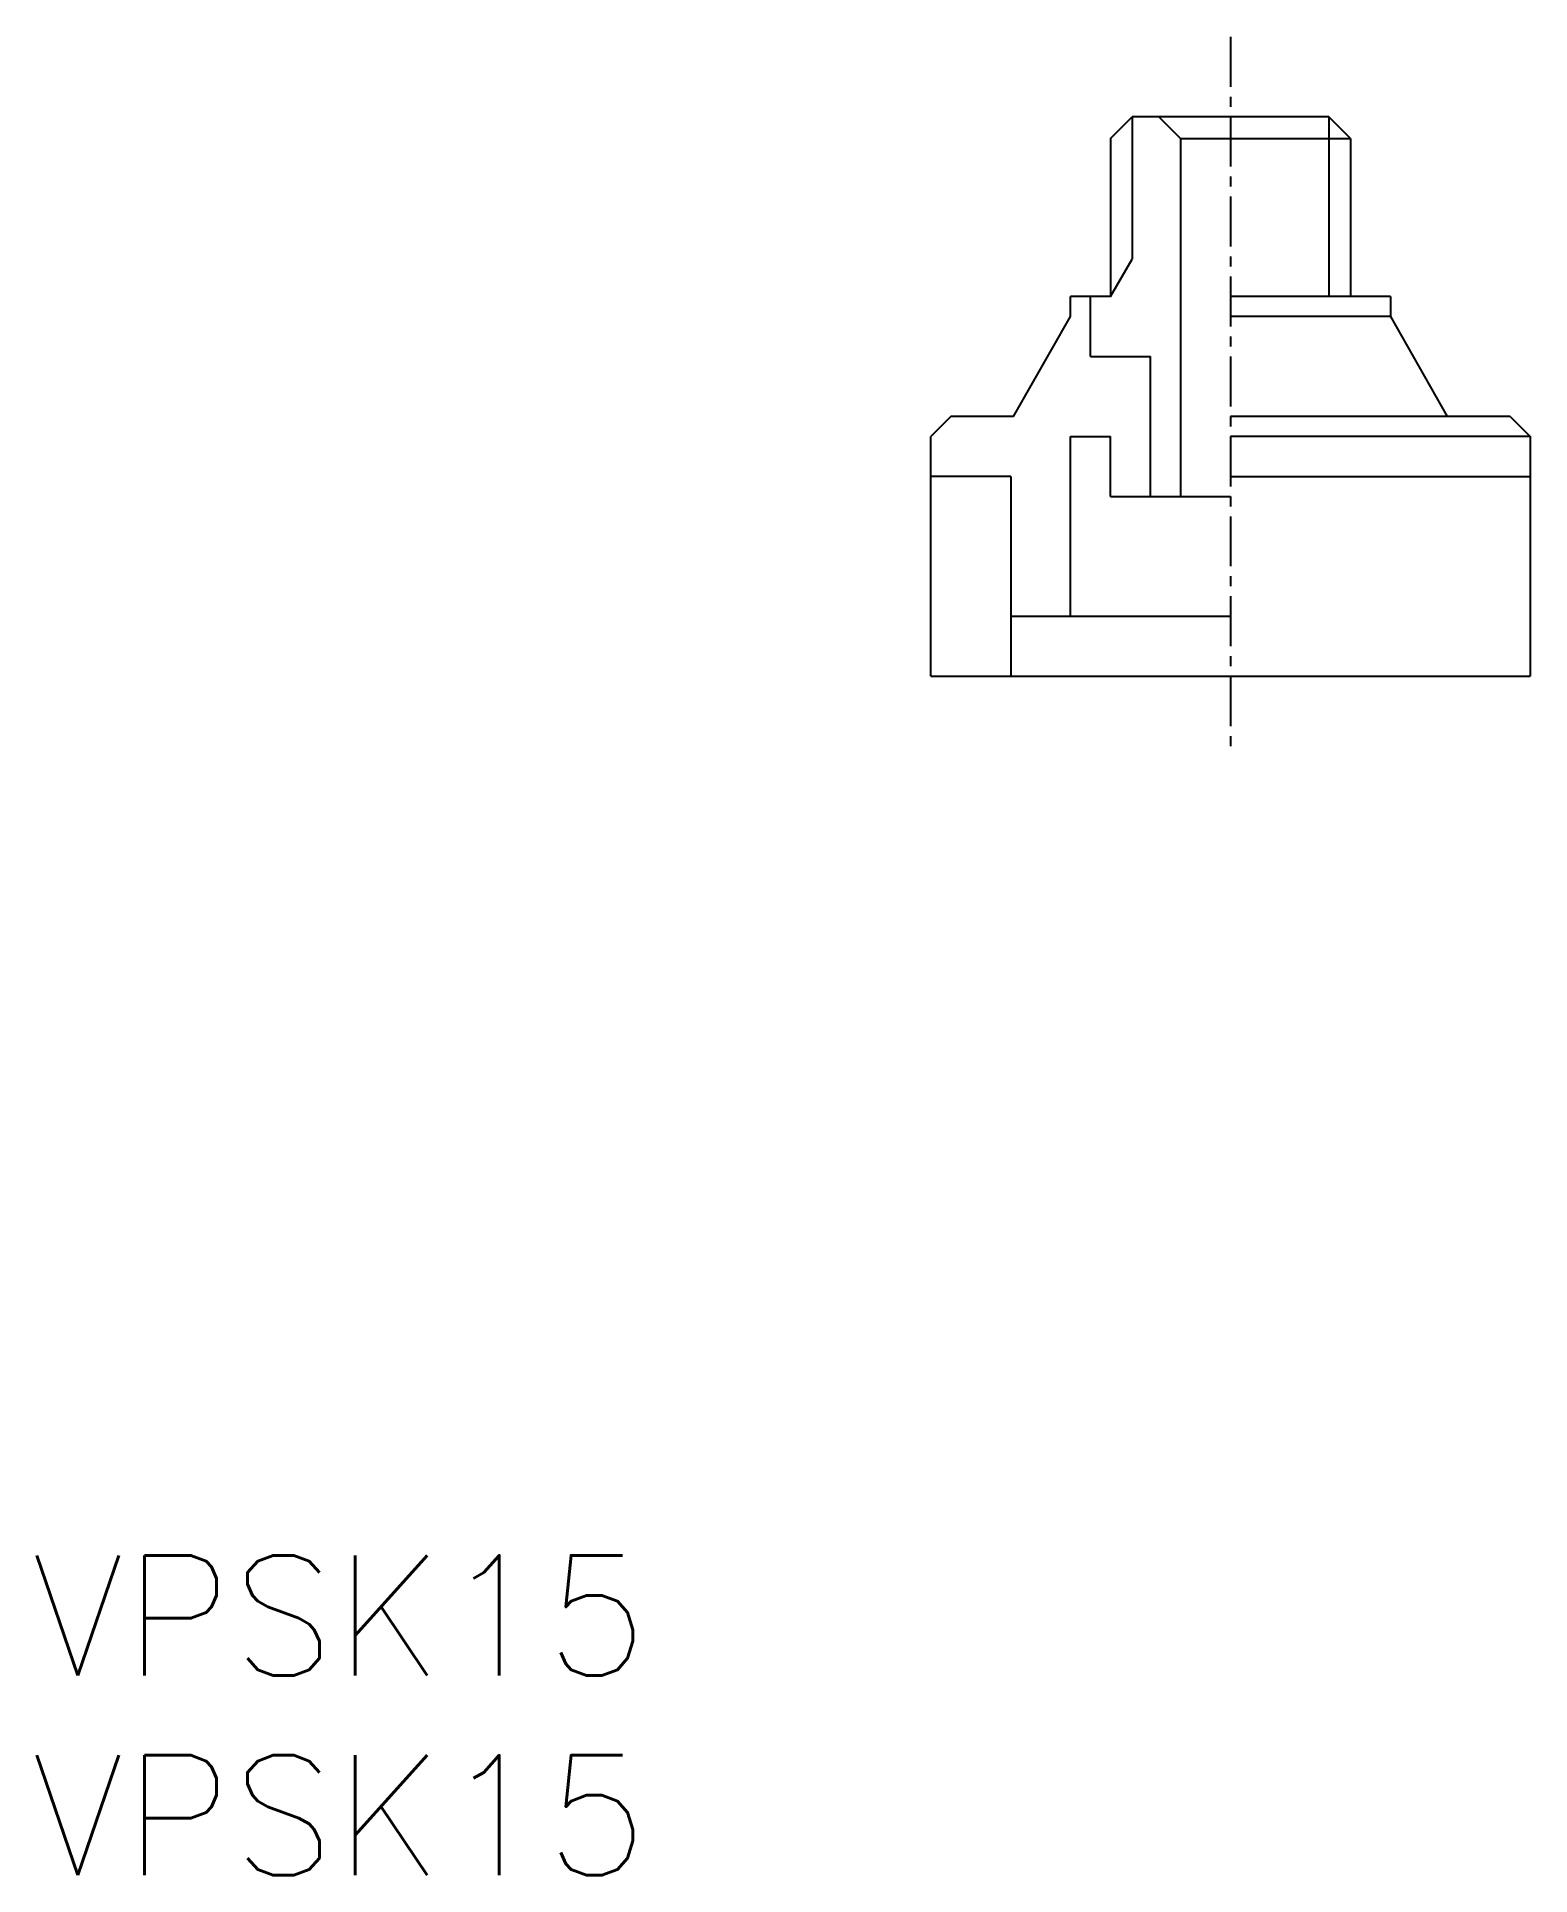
# Model space of a CAD drawing. Extents: x 0.1 to 37.5, y 0 to 46.
import ezdxf

# ---------------------------------------------------------------- set-up
doc = ezdxf.new("R2010")
doc.units = 0
doc.linetypes.add('CENTER', pattern=[2, 1.25, -0.25, 0.25, -0.25])
doc.layers.get('0').update_dxf_attribs({"linetype": 'CONTINUOUS'})
doc.layers.add('CENTER', color=1, linetype='CENTER')
doc.styles.get("Standard").update_dxf_attribs({"font": 'txt.shx'})

# ---------------------------------------------------------------- blocks, each defined once
blk = doc.blocks.new('*U10')
at = {"color": 7, "linetype": 'CONTINUOUS'}
blk.add_text('VPSK15', height=3, dxfattribs=at).set_placement((0, 0))
blk = doc.blocks.new('*U11')
at = {"color": 7, "linetype": 'CONTINUOUS'}
blk.add_text('VPSK15', height=3, dxfattribs=at).set_placement((0, 5))

msp = doc.modelspace()

# ---------------------------------------------------------------- linework, layer by layer
at = {"color": 7, "linetype": 'CONTINUOUS'}
for p, q in [((27, 43.458), (27.542, 44)), ((32.458, 44), (27.542, 44)), ((27.542, 44), (27.542, 40.438)), ((28.75, 43.458), (28.208, 44)), ((32.458, 44), (32.458, 39.5)), ((33, 43.458), (32.458, 44)), ((27, 43.458), (27, 39.5)), ((28.75, 43.458), (33, 43.458)), ((28.75, 43.458), (28.75, 34.5)), ((33, 43.458), (33, 39.5)), ((27, 39.5), (27.542, 40.438)), ((26, 39), (26, 39.5)), ((27, 39.5), (26, 39.5)), ((26.5, 38), (26.5, 39.5)), ((34, 39.5), (30, 39.5)), ((34, 39.5), (34, 39)), ((24.568, 36.5), (26, 39)), ((34, 39), (30, 39)), ((34, 39), (30, 39)), ((34, 39), (35.424, 36.5)), ((26.5, 38), (28, 38)), ((28, 34.5), (28, 38)), ((23, 36.5), (22.5, 36)), ((24.568, 36.5), (23, 36.5)), ((37, 36.5), (30, 36.5)), ((37, 36.5), (37.5, 36)), ((22.5, 30), (22.5, 36)), ((26, 36), (27, 36)), ((26, 31.5), (26, 36)), ((27, 34.5), (27, 36)), ((37.5, 36), (30, 36)), ((37.5, 36), (37.5, 30)), ((24.5, 35), (22.5, 35)), ((24.5, 35), (24.5, 30)), ((30, 35), (37.5, 35)), ((27, 34.5), (30, 34.5)), ((24.5, 31.5), (30, 31.5)), ((22.5, 30), (37.5, 30))]:
    msp.add_line(p, q, dxfattribs=at)
at = {"layer": 'CENTER', "color": 1, "linetype": 'CENTER'}
msp.add_line((30, 46), (30, 28), dxfattribs=at)

# ---------------------------------------------------------------- block references
at = {"color": 7, "linetype": 'CONTINUOUS'}
for name in ['*U11', '*U10']:
    msp.add_blockref(name, (0, 0), dxfattribs=at)

doc.saveas('drawing.dxf')
